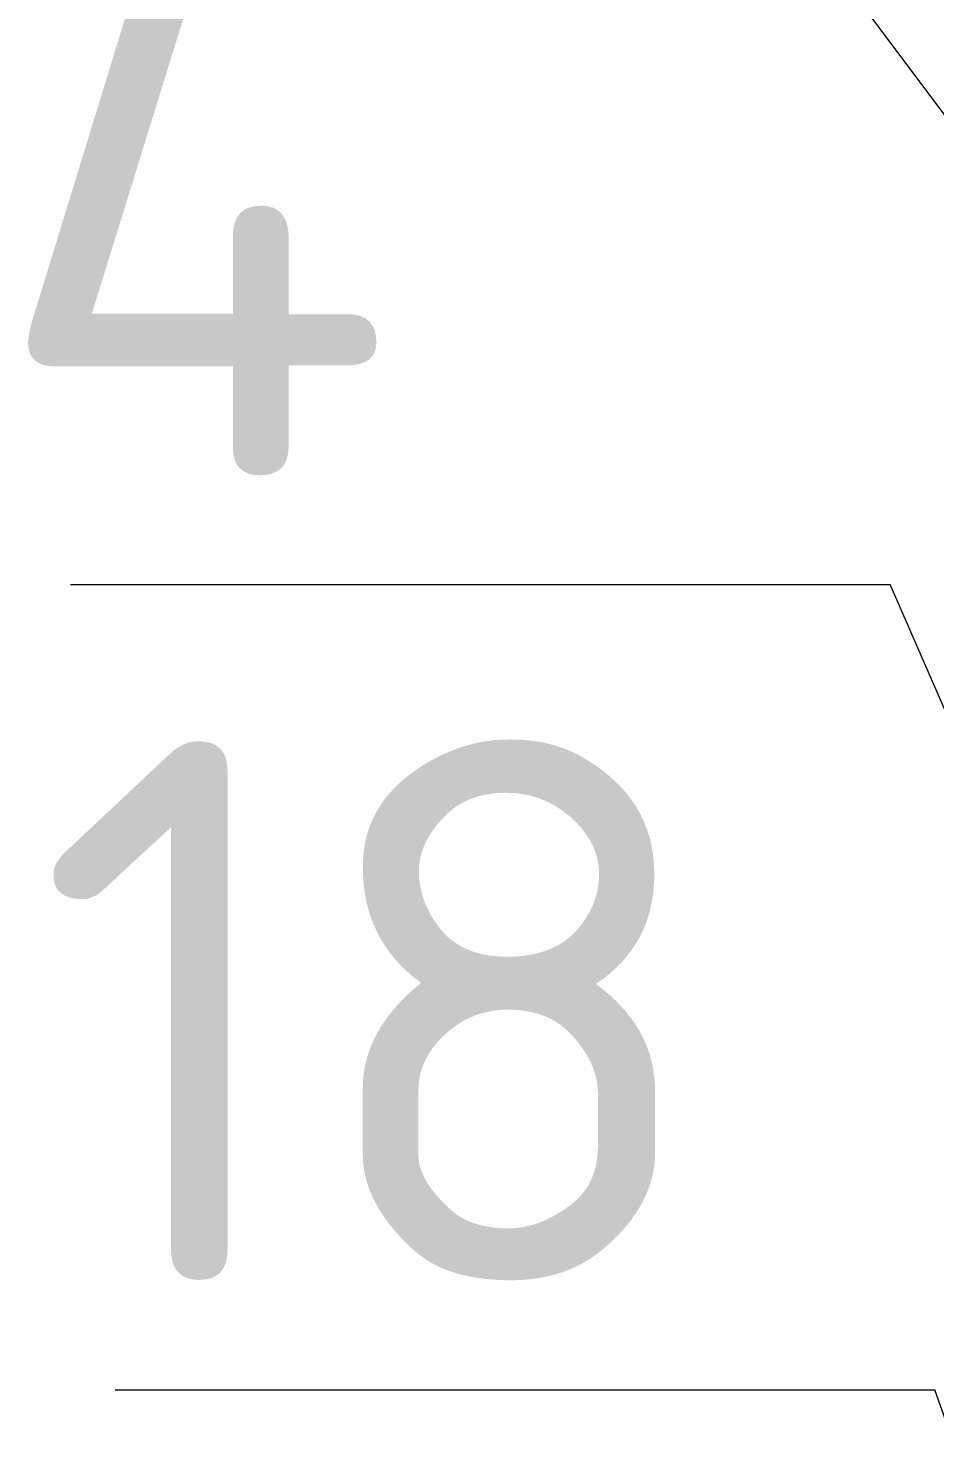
# Model space of a CAD drawing. Header units: millimetres. Extents: x -718 to 68664, y -49984 to -979.
# Drawn here: x 17724 to 18227, y -37092 to -36314 of the extents above; entities that cross this region are included whole.
import ezdxf

# ---------------------------------------------------------------- set-up
doc = ezdxf.new("R2010")
doc.units = ezdxf.units.MM
doc.layers.add('Text', color=7, linetype='Continuous', lineweight=15)
doc.styles.add('ISOCPEUR', font='isocpeur.ttf', dxfattribs={"width": 0.65})

msp = doc.modelspace()

# ---------------------------------------------------------------- linework, layer by layer
at = {"layer": 'Text'}
for points in [[(18575.91, -36820.43), (18089.79, -36171.62)], [(17747.36, -36622.82), (18202.29, -36622.82)], [(18576.14, -37479.49), (18202.29, -36622.82)], [(17772.24, -37069.91), (18227.17, -37069.91)], [(18546.55, -37969.85), (18227.17, -37069.91)]]:
    msp.add_lwpolyline(points, dxfattribs=at)

# ---------------------------------------------------------------- texts
at = {"layer": 'Text', "style": 'ISOCPEUR'}
for s, p in [('4', (17702.36, -36562.82)), ('18', (17727.24, -37009.91))]:
    msp.add_text(s, height=300, dxfattribs=at).set_placement(p)

doc.saveas('drawing.dxf')
